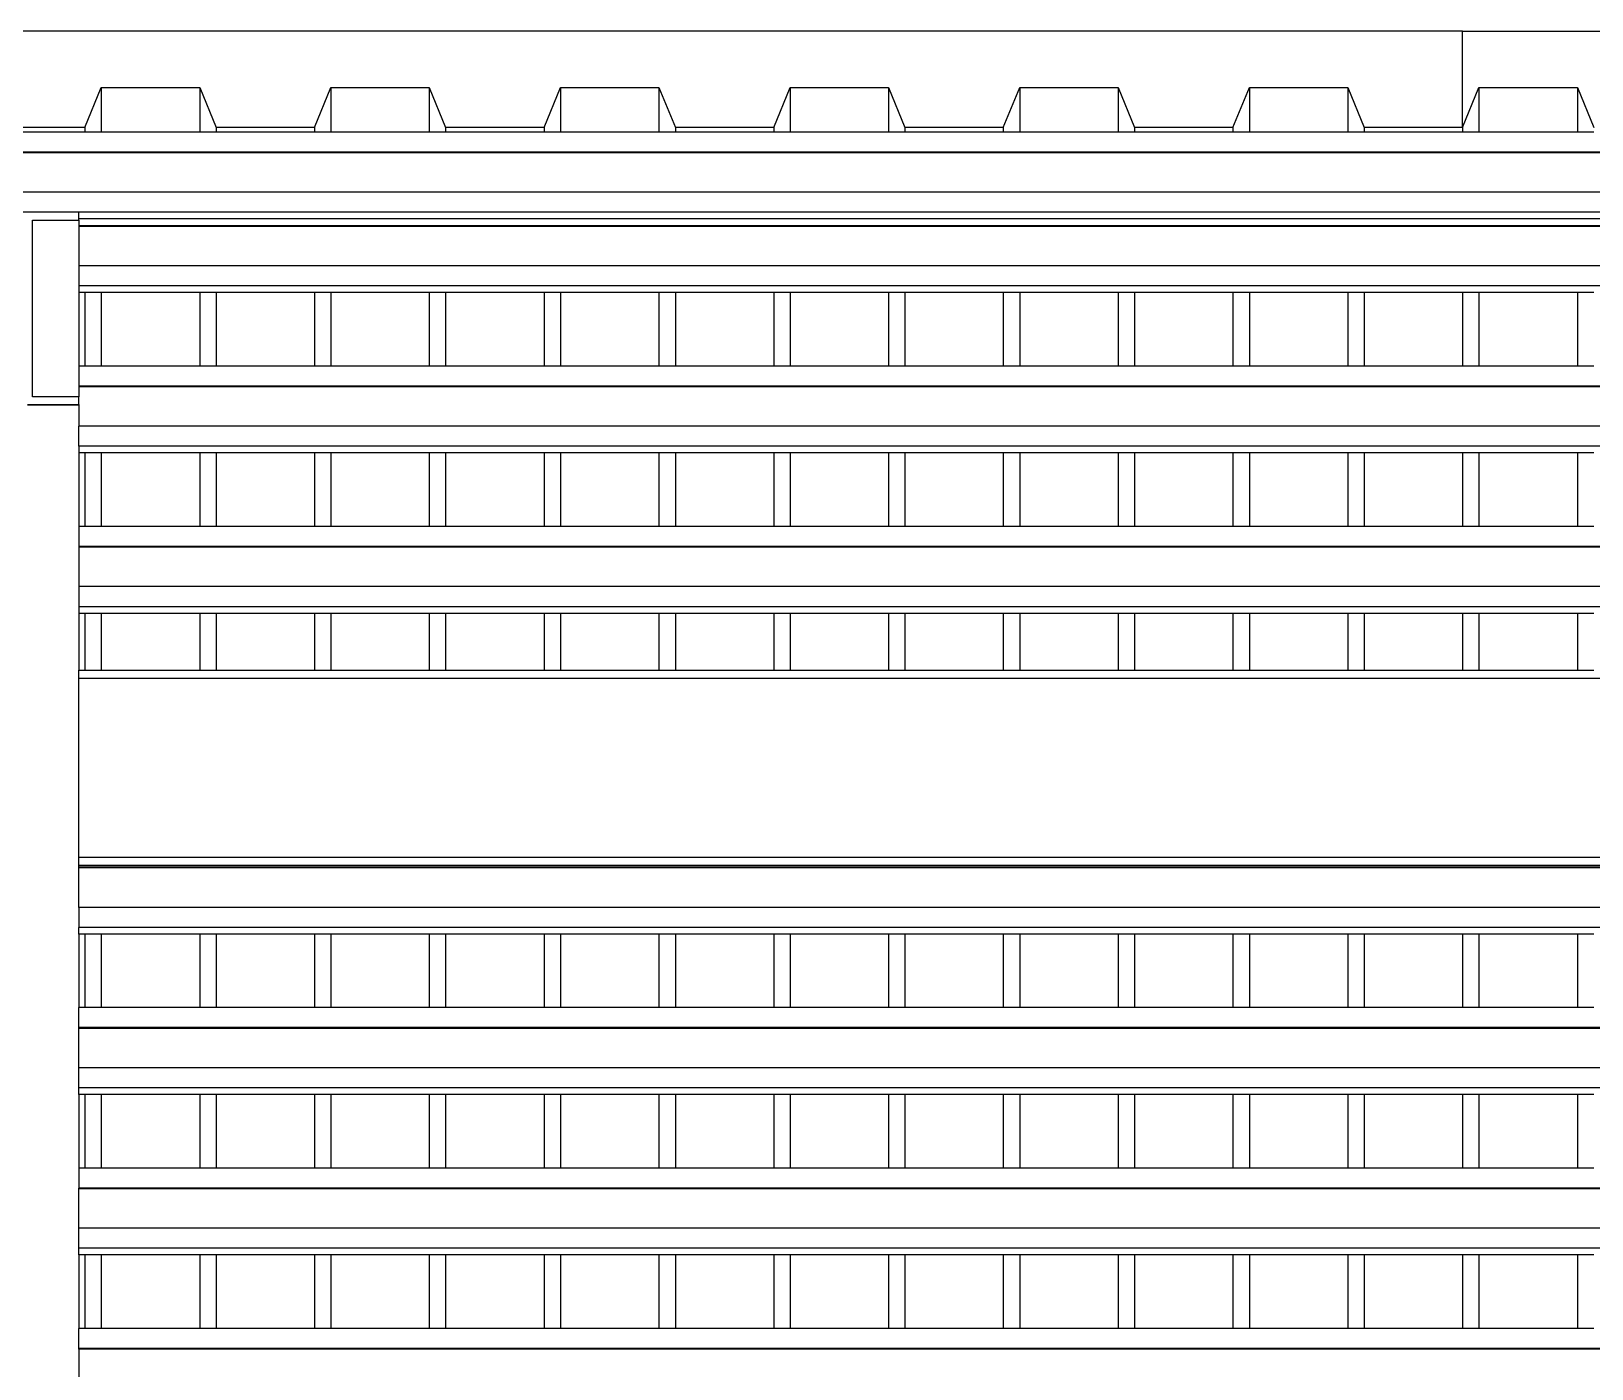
# Model space of a CAD drawing. Header units: metres. Extents: x -59 to 59, y -13 to 12.
# Drawn here: x -29.027 to -27.108, y 10.822 to 12.467 of the extents above; entities that cross this region are included whole.
import ezdxf

# ---------------------------------------------------------------- set-up
doc = ezdxf.new("R2010")
doc.units = ezdxf.units.M

msp = doc.modelspace()

# ---------------------------------------------------------------- linework, layer by layer
for p, q in [((-27.2669, 12.467), (-30.3734, 12.467)), ((-27.2669, 12.3487), (-27.2669, 12.467)), ((-27.2669, 12.467), (-24.1603, 12.467)), ((-28.9613, 12.3487), (-28.9412, 12.398)), ((-28.9412, 12.398), (-28.9412, 12.343)), ((-28.9412, 12.398), (-28.8201, 12.398)), ((-28.8201, 12.398), (-28.8201, 12.343)), ((-28.8201, 12.398), (-28.8, 12.3487)), ((-28.6789, 12.3487), (-28.6588, 12.398)), ((-28.6588, 12.398), (-28.6588, 12.343)), ((-28.6588, 12.398), (-28.5377, 12.398)), ((-28.5377, 12.398), (-28.5377, 12.343)), ((-28.5377, 12.398), (-28.5176, 12.3487)), ((-28.3965, 12.3487), (-28.3763, 12.398)), ((-28.3763, 12.398), (-28.3763, 12.343)), ((-28.3763, 12.398), (-28.2553, 12.398)), ((-28.2553, 12.398), (-28.2553, 12.343)), ((-28.2553, 12.398), (-28.2351, 12.3487)), ((-28.1141, 12.3487), (-28.0939, 12.398)), ((-28.0939, 12.398), (-28.0939, 12.343)), ((-28.0939, 12.398), (-27.9729, 12.398)), ((-27.9729, 12.398), (-27.9729, 12.343)), ((-27.9729, 12.398), (-27.9527, 12.3487)), ((-27.8317, 12.3487), (-27.8115, 12.398)), ((-27.8115, 12.398), (-27.8115, 12.343)), ((-27.8115, 12.398), (-27.6905, 12.398)), ((-27.6905, 12.398), (-27.6905, 12.343)), ((-27.6905, 12.398), (-27.6703, 12.3487)), ((-27.5493, 12.3487), (-27.5291, 12.398)), ((-27.5291, 12.398), (-27.5291, 12.343)), ((-27.5291, 12.398), (-27.4081, 12.398)), ((-27.4081, 12.398), (-27.4081, 12.343)), ((-27.4081, 12.398), (-27.3879, 12.3487)), ((-27.2669, 12.3487), (-27.2467, 12.398)), ((-27.2467, 12.398), (-27.1257, 12.398)), ((-27.2467, 12.398), (-27.2467, 12.343)), ((-27.1257, 12.398), (-27.1055, 12.3487)), ((-27.1257, 12.398), (-27.1257, 12.343)), ((-28.9613, 12.3487), (-29.0824, 12.3487)), ((-28.9613, 12.343), (-29.0824, 12.343)), ((-28.9613, 12.3487), (-28.9613, 12.343)), ((-28.9412, 12.343), (-28.9613, 12.343)), ((-28.8201, 12.343), (-28.9412, 12.343)), ((-28.8, 12.343), (-28.8201, 12.343)), ((-28.8, 12.3487), (-28.8, 12.343)), ((-28.6789, 12.3487), (-28.8, 12.3487)), ((-28.6789, 12.343), (-28.8, 12.343)), ((-28.6789, 12.3487), (-28.6789, 12.343)), ((-28.6588, 12.343), (-28.6789, 12.343)), ((-28.5377, 12.343), (-28.6588, 12.343)), ((-28.5176, 12.343), (-28.5377, 12.343)), ((-28.5176, 12.3487), (-28.5176, 12.343)), ((-28.3965, 12.3487), (-28.5176, 12.3487)), ((-28.3965, 12.343), (-28.5176, 12.343)), ((-28.3965, 12.3487), (-28.3965, 12.343)), ((-28.3763, 12.343), (-28.3965, 12.343)), ((-28.2553, 12.343), (-28.3763, 12.343)), ((-28.2351, 12.343), (-28.2553, 12.343)), ((-28.2351, 12.3487), (-28.2351, 12.343)), ((-28.1141, 12.3487), (-28.2351, 12.3487)), ((-28.1141, 12.343), (-28.2351, 12.343)), ((-28.1141, 12.3487), (-28.1141, 12.343)), ((-28.0939, 12.343), (-28.1141, 12.343)), ((-27.9729, 12.343), (-28.0939, 12.343)), ((-27.9527, 12.343), (-27.9729, 12.343)), ((-27.9527, 12.3487), (-27.9527, 12.343)), ((-27.8317, 12.3487), (-27.9527, 12.3487)), ((-27.8317, 12.343), (-27.9527, 12.343)), ((-27.8317, 12.3487), (-27.8317, 12.343)), ((-27.8115, 12.343), (-27.8317, 12.343)), ((-27.6905, 12.343), (-27.8115, 12.343)), ((-27.6703, 12.343), (-27.6905, 12.343)), ((-27.6703, 12.3487), (-27.6703, 12.343)), ((-27.5493, 12.3487), (-27.6703, 12.3487)), ((-27.5493, 12.343), (-27.6703, 12.343)), ((-27.5493, 12.3487), (-27.5493, 12.343)), ((-27.5291, 12.343), (-27.5493, 12.343)), ((-27.4081, 12.343), (-27.5291, 12.343)), ((-27.3879, 12.343), (-27.4081, 12.343)), ((-27.3879, 12.3487), (-27.3879, 12.343)), ((-27.2669, 12.3487), (-27.3879, 12.3487)), ((-27.2669, 12.343), (-27.3879, 12.343)), ((-27.2669, 12.3487), (-27.2669, 12.343)), ((-27.2467, 12.343), (-27.2669, 12.343)), ((-27.1257, 12.343), (-27.2467, 12.343)), ((-27.1055, 12.343), (-27.1257, 12.343)), ((-18.7743, 12.3184), (-39.5889, 12.3184)), ((-18.7743, 12.3175), (-39.5889, 12.3175)), ((-18.7743, 12.2691), (-39.5889, 12.2691)), ((-28.9689, 12.2444), (-29.0889, 12.2444)), ((-29.0258, 12.0173), (-29.0258, 12.2347)), ((-29.0258, 12.2347), (-28.9689, 12.2347)), ((-28.9689, 12.2362), (-28.9689, 12.2444)), ((-25.3389, 12.2444), (-28.9689, 12.2444)), ((-25.3389, 12.2362), (-28.9689, 12.2362)), ((-28.9689, 12.2347), (-28.9689, 12.2362)), ((-28.9689, 12.2347), (-28.9689, 12.2277)), ((-25.3389, 12.2277), (-28.9689, 12.2277)), ((-28.9689, 12.2277), (-28.9689, 12.2268)), ((-25.3389, 12.2268), (-28.9689, 12.2268)), ((-28.9689, 12.2268), (-28.9689, 12.1783)), ((-25.3389, 12.1783), (-28.9689, 12.1783)), ((-28.9689, 12.1783), (-28.9689, 12.1537)), ((-25.3389, 12.1537), (-28.9689, 12.1537)), ((-28.9689, 12.1537), (-28.9689, 12.1455)), ((-28.9689, 12.1455), (-28.9689, 12.055)), ((-28.9613, 12.1455), (-28.9689, 12.1455)), ((-28.9613, 12.1455), (-28.9613, 12.055)), ((-28.9412, 12.1455), (-28.9613, 12.1455)), ((-28.9412, 12.1455), (-28.9412, 12.055)), ((-28.8201, 12.1455), (-28.9412, 12.1455)), ((-28.8201, 12.1455), (-28.8201, 12.055)), ((-28.8, 12.1455), (-28.8201, 12.1455)), ((-28.8, 12.1455), (-28.8, 12.055)), ((-28.6789, 12.1455), (-28.8, 12.1455)), ((-28.6789, 12.1455), (-28.6789, 12.055)), ((-28.6588, 12.1455), (-28.6789, 12.1455)), ((-28.6588, 12.1455), (-28.6588, 12.055)), ((-28.5377, 12.1455), (-28.6588, 12.1455)), ((-28.5377, 12.1455), (-28.5377, 12.055)), ((-28.5176, 12.1455), (-28.5377, 12.1455)), ((-28.5176, 12.1455), (-28.5176, 12.055)), ((-28.3965, 12.1455), (-28.5176, 12.1455)), ((-28.3965, 12.1455), (-28.3965, 12.055)), ((-28.3763, 12.1455), (-28.3965, 12.1455)), ((-28.3763, 12.1455), (-28.3763, 12.055)), ((-28.2553, 12.1455), (-28.3763, 12.1455)), ((-28.2553, 12.1455), (-28.2553, 12.055)), ((-28.2351, 12.1455), (-28.2553, 12.1455)), ((-28.2351, 12.1455), (-28.2351, 12.055)), ((-28.1141, 12.1455), (-28.2351, 12.1455)), ((-28.1141, 12.1455), (-28.1141, 12.055)), ((-28.0939, 12.1455), (-28.1141, 12.1455)), ((-28.0939, 12.1455), (-28.0939, 12.055)), ((-27.9729, 12.1455), (-28.0939, 12.1455)), ((-27.9729, 12.1455), (-27.9729, 12.055)), ((-27.9527, 12.1455), (-27.9729, 12.1455)), ((-27.9527, 12.1455), (-27.9527, 12.055)), ((-27.8317, 12.1455), (-27.9527, 12.1455)), ((-27.8317, 12.1455), (-27.8317, 12.055)), ((-27.8115, 12.1455), (-27.8317, 12.1455)), ((-27.8115, 12.1455), (-27.8115, 12.055)), ((-27.6905, 12.1455), (-27.8115, 12.1455)), ((-27.6905, 12.1455), (-27.6905, 12.055)), ((-27.6703, 12.1455), (-27.6905, 12.1455)), ((-27.6703, 12.1455), (-27.6703, 12.055)), ((-27.5493, 12.1455), (-27.6703, 12.1455)), ((-27.5493, 12.1455), (-27.5493, 12.055)), ((-27.5291, 12.1455), (-27.5493, 12.1455)), ((-27.5291, 12.1455), (-27.5291, 12.055)), ((-27.4081, 12.1455), (-27.5291, 12.1455)), ((-27.4081, 12.1455), (-27.4081, 12.055)), ((-27.3879, 12.1455), (-27.4081, 12.1455)), ((-27.3879, 12.1455), (-27.3879, 12.055)), ((-27.2669, 12.1455), (-27.3879, 12.1455)), ((-27.2669, 12.1455), (-27.2669, 12.055)), ((-27.2467, 12.1455), (-27.2669, 12.1455)), ((-27.2467, 12.1455), (-27.2467, 12.055)), ((-27.1257, 12.1455), (-27.2467, 12.1455)), ((-27.1257, 12.1455), (-27.1257, 12.055)), ((-27.1055, 12.1455), (-27.1257, 12.1455)), ((-28.9689, 12.055), (-28.9689, 12.0304)), ((-28.9613, 12.055), (-28.9689, 12.055)), ((-28.9412, 12.055), (-28.9613, 12.055)), ((-28.8201, 12.055), (-28.9412, 12.055)), ((-28.8, 12.055), (-28.8201, 12.055)), ((-28.6789, 12.055), (-28.8, 12.055)), ((-28.6588, 12.055), (-28.6789, 12.055)), ((-28.5377, 12.055), (-28.6588, 12.055)), ((-28.5176, 12.055), (-28.5377, 12.055)), ((-28.3965, 12.055), (-28.5176, 12.055)), ((-28.3763, 12.055), (-28.3965, 12.055)), ((-28.2553, 12.055), (-28.3763, 12.055)), ((-28.2351, 12.055), (-28.2553, 12.055)), ((-28.1141, 12.055), (-28.2351, 12.055)), ((-28.0939, 12.055), (-28.1141, 12.055)), ((-27.9729, 12.055), (-28.0939, 12.055)), ((-27.9527, 12.055), (-27.9729, 12.055)), ((-27.8317, 12.055), (-27.9527, 12.055)), ((-27.8115, 12.055), (-27.8317, 12.055)), ((-27.6905, 12.055), (-27.8115, 12.055)), ((-27.6703, 12.055), (-27.6905, 12.055)), ((-27.5493, 12.055), (-27.6703, 12.055)), ((-27.5291, 12.055), (-27.5493, 12.055)), ((-27.4081, 12.055), (-27.5291, 12.055)), ((-27.3879, 12.055), (-27.4081, 12.055)), ((-27.2669, 12.055), (-27.3879, 12.055)), ((-27.2467, 12.055), (-27.2669, 12.055)), ((-27.1257, 12.055), (-27.2467, 12.055)), ((-27.1055, 12.055), (-27.1257, 12.055)), ((-28.9689, 12.0173), (-29.0258, 12.0173)), ((-25.3389, 12.0304), (-28.9689, 12.0304)), ((-28.9689, 12.0304), (-28.9689, 12.0296)), ((-25.3389, 12.0296), (-28.9689, 12.0296)), ((-28.9689, 12.0296), (-28.9689, 12.0173)), ((-28.9689, 12.0077), (-28.9689, 12.0173)), ((-29.032, 12.0077), (-29.0258, 12.0077)), ((-29.032, 12.0074), (-29.0258, 12.0074)), ((-29.0258, 12.0077), (-29.0258, 12.0074)), ((-29.0258, 12.0077), (-28.9689, 12.0077)), ((-29.0258, 12.0074), (-28.9689, 12.0074)), ((-28.9689, 12.0077), (-28.9689, 12.0074)), ((-28.9689, 12.0074), (-28.9689, 11.9811)), ((-25.3389, 11.9811), (-28.9689, 11.9811)), ((-28.9689, 11.9564), (-28.9689, 11.9811)), ((-25.3389, 11.9564), (-28.9689, 11.9564)), ((-28.9689, 11.9564), (-28.9689, 11.9482)), ((-28.9613, 11.9482), (-28.9689, 11.9482)), ((-28.9689, 11.9482), (-28.9689, 11.8578)), ((-28.9613, 11.9482), (-28.9613, 11.8578)), ((-28.9412, 11.9482), (-28.9613, 11.9482)), ((-28.9412, 11.9482), (-28.9412, 11.8578)), ((-28.8201, 11.9482), (-28.9412, 11.9482)), ((-28.8201, 11.9482), (-28.8201, 11.8578)), ((-28.8, 11.9482), (-28.8201, 11.9482)), ((-28.8, 11.9482), (-28.8, 11.8578)), ((-28.6789, 11.9482), (-28.8, 11.9482)), ((-28.6789, 11.9482), (-28.6789, 11.8578)), ((-28.6588, 11.9482), (-28.6789, 11.9482)), ((-28.6588, 11.9482), (-28.6588, 11.8578)), ((-28.5377, 11.9482), (-28.6588, 11.9482)), ((-28.5377, 11.9482), (-28.5377, 11.8578)), ((-28.5176, 11.9482), (-28.5377, 11.9482)), ((-28.5176, 11.9482), (-28.5176, 11.8578)), ((-28.3965, 11.9482), (-28.5176, 11.9482)), ((-28.3965, 11.9482), (-28.3965, 11.8578)), ((-28.3763, 11.9482), (-28.3965, 11.9482)), ((-28.3763, 11.9482), (-28.3763, 11.8578)), ((-28.2553, 11.9482), (-28.3763, 11.9482)), ((-28.2553, 11.9482), (-28.2553, 11.8578)), ((-28.2351, 11.9482), (-28.2553, 11.9482)), ((-28.2351, 11.9482), (-28.2351, 11.8578)), ((-28.1141, 11.9482), (-28.2351, 11.9482)), ((-28.1141, 11.9482), (-28.1141, 11.8578)), ((-28.0939, 11.9482), (-28.1141, 11.9482)), ((-28.0939, 11.9482), (-28.0939, 11.8578)), ((-27.9729, 11.9482), (-28.0939, 11.9482)), ((-27.9729, 11.9482), (-27.9729, 11.8578)), ((-27.9527, 11.9482), (-27.9729, 11.9482)), ((-27.9527, 11.9482), (-27.9527, 11.8578)), ((-27.8317, 11.9482), (-27.9527, 11.9482)), ((-27.8317, 11.9482), (-27.8317, 11.8578)), ((-27.8115, 11.9482), (-27.8317, 11.9482)), ((-27.8115, 11.9482), (-27.8115, 11.8578)), ((-27.6905, 11.9482), (-27.8115, 11.9482)), ((-27.6905, 11.9482), (-27.6905, 11.8578)), ((-27.6703, 11.9482), (-27.6905, 11.9482)), ((-27.6703, 11.9482), (-27.6703, 11.8578)), ((-27.5493, 11.9482), (-27.6703, 11.9482)), ((-27.5493, 11.9482), (-27.5493, 11.8578)), ((-27.5291, 11.9482), (-27.5493, 11.9482)), ((-27.5291, 11.9482), (-27.5291, 11.8578)), ((-27.4081, 11.9482), (-27.5291, 11.9482)), ((-27.4081, 11.9482), (-27.4081, 11.8578)), ((-27.3879, 11.9482), (-27.4081, 11.9482)), ((-27.3879, 11.9482), (-27.3879, 11.8578)), ((-27.2669, 11.9482), (-27.3879, 11.9482)), ((-27.2669, 11.9482), (-27.2669, 11.8578)), ((-27.2467, 11.9482), (-27.2669, 11.9482)), ((-27.2467, 11.9482), (-27.2467, 11.8578)), ((-27.1257, 11.9482), (-27.2467, 11.9482)), ((-27.1257, 11.9482), (-27.1257, 11.8578)), ((-27.1055, 11.9482), (-27.1257, 11.9482)), ((-28.9613, 11.8578), (-28.9689, 11.8578)), ((-28.9689, 11.8578), (-28.9689, 11.8331)), ((-28.9412, 11.8578), (-28.9613, 11.8578)), ((-28.8201, 11.8578), (-28.9412, 11.8578)), ((-28.8, 11.8578), (-28.8201, 11.8578)), ((-28.6789, 11.8578), (-28.8, 11.8578)), ((-28.6588, 11.8578), (-28.6789, 11.8578)), ((-28.5377, 11.8578), (-28.6588, 11.8578)), ((-28.5176, 11.8578), (-28.5377, 11.8578)), ((-28.3965, 11.8578), (-28.5176, 11.8578)), ((-28.3763, 11.8578), (-28.3965, 11.8578)), ((-28.2553, 11.8578), (-28.3763, 11.8578)), ((-28.2351, 11.8578), (-28.2553, 11.8578)), ((-28.1141, 11.8578), (-28.2351, 11.8578)), ((-28.0939, 11.8578), (-28.1141, 11.8578)), ((-27.9729, 11.8578), (-28.0939, 11.8578)), ((-27.9527, 11.8578), (-27.9729, 11.8578)), ((-27.8317, 11.8578), (-27.9527, 11.8578)), ((-27.8115, 11.8578), (-27.8317, 11.8578)), ((-27.6905, 11.8578), (-27.8115, 11.8578)), ((-27.6703, 11.8578), (-27.6905, 11.8578)), ((-27.5493, 11.8578), (-27.6703, 11.8578)), ((-27.5291, 11.8578), (-27.5493, 11.8578)), ((-27.4081, 11.8578), (-27.5291, 11.8578)), ((-27.3879, 11.8578), (-27.4081, 11.8578)), ((-27.2669, 11.8578), (-27.3879, 11.8578)), ((-27.2467, 11.8578), (-27.2669, 11.8578)), ((-27.1257, 11.8578), (-27.2467, 11.8578)), ((-27.1055, 11.8578), (-27.1257, 11.8578)), ((-25.3389, 11.8331), (-28.9689, 11.8331)), ((-28.9689, 11.8331), (-28.9689, 11.8323)), ((-25.3389, 11.8323), (-28.9689, 11.8323)), ((-28.9689, 11.8323), (-28.9689, 11.7838)), ((-25.3389, 11.7838), (-28.9689, 11.7838)), ((-28.9689, 11.7838), (-28.9689, 11.7591)), ((-25.3389, 11.7591), (-28.9689, 11.7591)), ((-28.9689, 11.7591), (-28.9689, 11.7509)), ((-28.9613, 11.7509), (-28.9689, 11.7509)), ((-28.9689, 11.7509), (-28.9689, 11.6812)), ((-28.9613, 11.7509), (-28.9613, 11.6812)), ((-28.9412, 11.7509), (-28.9613, 11.7509)), ((-28.9412, 11.7509), (-28.9412, 11.6812)), ((-28.8201, 11.7509), (-28.9412, 11.7509)), ((-28.8201, 11.7509), (-28.8201, 11.6812)), ((-28.8, 11.7509), (-28.8201, 11.7509)), ((-28.8, 11.7509), (-28.8, 11.6812)), ((-28.6789, 11.7509), (-28.8, 11.7509)), ((-28.6789, 11.7509), (-28.6789, 11.6812)), ((-28.6588, 11.7509), (-28.6789, 11.7509)), ((-28.6588, 11.7509), (-28.6588, 11.6812)), ((-28.5377, 11.7509), (-28.6588, 11.7509)), ((-28.5377, 11.7509), (-28.5377, 11.6812)), ((-28.5176, 11.7509), (-28.5377, 11.7509)), ((-28.5176, 11.7509), (-28.5176, 11.6812)), ((-28.3965, 11.7509), (-28.5176, 11.7509)), ((-28.3965, 11.7509), (-28.3965, 11.6812)), ((-28.3763, 11.7509), (-28.3965, 11.7509)), ((-28.3763, 11.7509), (-28.3763, 11.6812)), ((-28.2553, 11.7509), (-28.3763, 11.7509)), ((-28.2553, 11.7509), (-28.2553, 11.6812)), ((-28.2351, 11.7509), (-28.2553, 11.7509)), ((-28.2351, 11.7509), (-28.2351, 11.6812)), ((-28.1141, 11.7509), (-28.2351, 11.7509)), ((-28.1141, 11.7509), (-28.1141, 11.6812)), ((-28.0939, 11.7509), (-28.1141, 11.7509)), ((-28.0939, 11.7509), (-28.0939, 11.6812)), ((-27.9729, 11.7509), (-28.0939, 11.7509)), ((-27.9729, 11.7509), (-27.9729, 11.6812)), ((-27.9527, 11.7509), (-27.9729, 11.7509)), ((-27.9527, 11.7509), (-27.9527, 11.6812)), ((-27.8317, 11.7509), (-27.9527, 11.7509)), ((-27.8317, 11.7509), (-27.8317, 11.6812)), ((-27.8115, 11.7509), (-27.8317, 11.7509)), ((-27.8115, 11.7509), (-27.8115, 11.6812)), ((-27.6905, 11.7509), (-27.8115, 11.7509)), ((-27.6905, 11.7509), (-27.6905, 11.6812)), ((-27.6703, 11.7509), (-27.6905, 11.7509)), ((-27.6703, 11.7509), (-27.6703, 11.6812)), ((-27.5493, 11.7509), (-27.6703, 11.7509)), ((-27.5493, 11.7509), (-27.5493, 11.6812)), ((-27.5291, 11.7509), (-27.5493, 11.7509)), ((-27.5291, 11.7509), (-27.5291, 11.6812)), ((-27.4081, 11.7509), (-27.5291, 11.7509)), ((-27.4081, 11.7509), (-27.4081, 11.6812)), ((-27.3879, 11.7509), (-27.4081, 11.7509)), ((-27.3879, 11.7509), (-27.3879, 11.6812)), ((-27.2669, 11.7509), (-27.3879, 11.7509)), ((-27.2669, 11.7509), (-27.2669, 11.6812)), ((-27.2467, 11.7509), (-27.2669, 11.7509)), ((-27.2467, 11.7509), (-27.2467, 11.6812)), ((-27.1257, 11.7509), (-27.2467, 11.7509)), ((-27.1257, 11.7509), (-27.1257, 11.6812)), ((-27.1055, 11.7509), (-27.1257, 11.7509)), ((-28.9689, 11.6812), (-28.9613, 11.6812)), ((-28.9689, 11.6714), (-28.9689, 11.6812)), ((-28.9689, 11.6714), (-25.3389, 11.6714)), ((-28.9689, 11.451), (-28.9689, 11.6714)), ((-28.9613, 11.6812), (-28.9412, 11.6812)), ((-28.9412, 11.6812), (-28.8201, 11.6812)), ((-28.8201, 11.6812), (-28.8, 11.6812)), ((-28.8, 11.6812), (-28.6789, 11.6812)), ((-28.6789, 11.6812), (-28.6588, 11.6812)), ((-28.6588, 11.6812), (-28.5377, 11.6812)), ((-28.5377, 11.6812), (-28.5176, 11.6812)), ((-28.5176, 11.6812), (-28.3965, 11.6812)), ((-28.3965, 11.6812), (-28.3763, 11.6812)), ((-28.3763, 11.6812), (-28.2553, 11.6812)), ((-28.2553, 11.6812), (-28.2351, 11.6812)), ((-28.2351, 11.6812), (-28.1141, 11.6812)), ((-28.1141, 11.6812), (-28.0939, 11.6812)), ((-28.0939, 11.6812), (-27.9729, 11.6812)), ((-27.9729, 11.6812), (-27.9527, 11.6812)), ((-27.9527, 11.6812), (-27.8317, 11.6812)), ((-27.8317, 11.6812), (-27.8115, 11.6812)), ((-27.8115, 11.6812), (-27.6905, 11.6812)), ((-27.6905, 11.6812), (-27.6703, 11.6812)), ((-27.6703, 11.6812), (-27.5493, 11.6812)), ((-27.5493, 11.6812), (-27.5291, 11.6812)), ((-27.5291, 11.6812), (-27.4081, 11.6812)), ((-27.4081, 11.6812), (-27.3879, 11.6812)), ((-27.3879, 11.6812), (-27.2669, 11.6812)), ((-27.2669, 11.6812), (-27.2467, 11.6812)), ((-27.2467, 11.6812), (-27.1257, 11.6812)), ((-27.1257, 11.6812), (-27.1055, 11.6812)), ((-28.9689, 11.451), (-25.3389, 11.451)), ((-28.9689, 11.4412), (-28.9689, 11.451)), ((-28.9689, 11.4412), (-25.3389, 11.4412)), ((-28.9689, 11.4385), (-28.9689, 11.4412)), ((-25.3389, 11.4385), (-28.9689, 11.4385)), ((-28.9689, 11.4377), (-28.9689, 11.4385)), ((-25.3389, 11.4377), (-28.9689, 11.4377)), ((-28.9689, 11.3892), (-28.9689, 11.4377)), ((-25.3389, 11.3892), (-28.9689, 11.3892)), ((-28.9689, 11.3892), (-28.9689, 11.3646)), ((-25.3389, 11.3646), (-28.9689, 11.3646)), ((-28.9689, 11.3563), (-28.9689, 11.3646)), ((-28.9613, 11.3563), (-28.9689, 11.3563)), ((-28.9689, 11.3563), (-28.9689, 11.2659)), ((-28.9613, 11.3563), (-28.9613, 11.2659)), ((-28.9412, 11.3563), (-28.9613, 11.3563)), ((-28.9412, 11.3563), (-28.9412, 11.2659)), ((-28.8201, 11.3563), (-28.9412, 11.3563)), ((-28.8201, 11.3563), (-28.8201, 11.2659)), ((-28.8, 11.3563), (-28.8201, 11.3563)), ((-28.8, 11.3563), (-28.8, 11.2659)), ((-28.6789, 11.3563), (-28.8, 11.3563)), ((-28.6789, 11.3563), (-28.6789, 11.2659)), ((-28.6588, 11.3563), (-28.6789, 11.3563)), ((-28.6588, 11.3563), (-28.6588, 11.2659)), ((-28.5377, 11.3563), (-28.6588, 11.3563)), ((-28.5377, 11.3563), (-28.5377, 11.2659)), ((-28.5176, 11.3563), (-28.5377, 11.3563)), ((-28.5176, 11.3563), (-28.5176, 11.2659)), ((-28.3965, 11.3563), (-28.5176, 11.3563)), ((-28.3965, 11.3563), (-28.3965, 11.2659)), ((-28.3763, 11.3563), (-28.3965, 11.3563)), ((-28.3763, 11.3563), (-28.3763, 11.2659)), ((-28.2553, 11.3563), (-28.3763, 11.3563)), ((-28.2553, 11.3563), (-28.2553, 11.2659)), ((-28.2351, 11.3563), (-28.2553, 11.3563)), ((-28.2351, 11.3563), (-28.2351, 11.2659)), ((-28.1141, 11.3563), (-28.2351, 11.3563)), ((-28.1141, 11.3563), (-28.1141, 11.2659)), ((-28.0939, 11.3563), (-28.1141, 11.3563)), ((-28.0939, 11.3563), (-28.0939, 11.2659)), ((-27.9729, 11.3563), (-28.0939, 11.3563)), ((-27.9729, 11.3563), (-27.9729, 11.2659)), ((-27.9527, 11.3563), (-27.9729, 11.3563)), ((-27.9527, 11.3563), (-27.9527, 11.2659)), ((-27.8317, 11.3563), (-27.9527, 11.3563)), ((-27.8317, 11.3563), (-27.8317, 11.2659)), ((-27.8115, 11.3563), (-27.8317, 11.3563)), ((-27.8115, 11.3563), (-27.8115, 11.2659)), ((-27.6905, 11.3563), (-27.8115, 11.3563)), ((-27.6905, 11.3563), (-27.6905, 11.2659)), ((-27.6703, 11.3563), (-27.6905, 11.3563)), ((-27.6703, 11.3563), (-27.6703, 11.2659)), ((-27.5493, 11.3563), (-27.6703, 11.3563)), ((-27.5493, 11.3563), (-27.5493, 11.2659)), ((-27.5291, 11.3563), (-27.5493, 11.3563)), ((-27.5291, 11.3563), (-27.5291, 11.2659)), ((-27.4081, 11.3563), (-27.5291, 11.3563)), ((-27.4081, 11.3563), (-27.4081, 11.2659)), ((-27.3879, 11.3563), (-27.4081, 11.3563)), ((-27.3879, 11.3563), (-27.3879, 11.2659)), ((-27.2669, 11.3563), (-27.3879, 11.3563)), ((-27.2669, 11.3563), (-27.2669, 11.2659)), ((-27.2467, 11.3563), (-27.2669, 11.3563)), ((-27.2467, 11.3563), (-27.2467, 11.2659)), ((-27.1257, 11.3563), (-27.2467, 11.3563)), ((-27.1257, 11.3563), (-27.1257, 11.2659)), ((-27.1055, 11.3563), (-27.1257, 11.3563)), ((-28.9613, 11.2659), (-28.9689, 11.2659)), ((-28.9689, 11.2413), (-28.9689, 11.2659)), ((-28.9412, 11.2659), (-28.9613, 11.2659)), ((-28.8201, 11.2659), (-28.9412, 11.2659)), ((-28.8, 11.2659), (-28.8201, 11.2659)), ((-28.6789, 11.2659), (-28.8, 11.2659)), ((-28.6588, 11.2659), (-28.6789, 11.2659)), ((-28.5377, 11.2659), (-28.6588, 11.2659)), ((-28.5176, 11.2659), (-28.5377, 11.2659)), ((-28.3965, 11.2659), (-28.5176, 11.2659)), ((-28.3763, 11.2659), (-28.3965, 11.2659)), ((-28.2553, 11.2659), (-28.3763, 11.2659)), ((-28.2351, 11.2659), (-28.2553, 11.2659)), ((-28.1141, 11.2659), (-28.2351, 11.2659)), ((-28.0939, 11.2659), (-28.1141, 11.2659)), ((-27.9729, 11.2659), (-28.0939, 11.2659)), ((-27.9527, 11.2659), (-27.9729, 11.2659)), ((-27.8317, 11.2659), (-27.9527, 11.2659)), ((-27.8115, 11.2659), (-27.8317, 11.2659)), ((-27.6905, 11.2659), (-27.8115, 11.2659)), ((-27.6703, 11.2659), (-27.6905, 11.2659)), ((-27.5493, 11.2659), (-27.6703, 11.2659)), ((-27.5291, 11.2659), (-27.5493, 11.2659)), ((-27.4081, 11.2659), (-27.5291, 11.2659)), ((-27.3879, 11.2659), (-27.4081, 11.2659)), ((-27.2669, 11.2659), (-27.3879, 11.2659)), ((-27.2467, 11.2659), (-27.2669, 11.2659)), ((-27.1257, 11.2659), (-27.2467, 11.2659)), ((-27.1055, 11.2659), (-27.1257, 11.2659)), ((-25.3389, 11.2413), (-28.9689, 11.2413)), ((-28.9689, 11.2404), (-28.9689, 11.2413)), ((-25.3389, 11.2404), (-28.9689, 11.2404)), ((-28.9689, 11.1919), (-28.9689, 11.2404)), ((-25.3389, 11.1919), (-28.9689, 11.1919)), ((-28.9689, 11.1673), (-28.9689, 11.1919)), ((-25.3389, 11.1673), (-28.9689, 11.1673)), ((-28.9689, 11.1591), (-28.9689, 11.1673)), ((-28.9613, 11.1591), (-28.9689, 11.1591)), ((-28.9689, 11.1591), (-28.9689, 11.0686)), ((-28.9613, 11.1591), (-28.9613, 11.0686)), ((-28.9412, 11.1591), (-28.9613, 11.1591)), ((-28.9412, 11.1591), (-28.9412, 11.0686)), ((-28.8201, 11.1591), (-28.9412, 11.1591)), ((-28.8201, 11.1591), (-28.8201, 11.0686)), ((-28.8, 11.1591), (-28.8201, 11.1591)), ((-28.8, 11.1591), (-28.8, 11.0686)), ((-28.6789, 11.1591), (-28.8, 11.1591)), ((-28.6789, 11.1591), (-28.6789, 11.0686)), ((-28.6588, 11.1591), (-28.6789, 11.1591)), ((-28.6588, 11.1591), (-28.6588, 11.0686)), ((-28.5377, 11.1591), (-28.6588, 11.1591)), ((-28.5377, 11.1591), (-28.5377, 11.0686)), ((-28.5176, 11.1591), (-28.5377, 11.1591)), ((-28.5176, 11.1591), (-28.5176, 11.0686)), ((-28.3965, 11.1591), (-28.5176, 11.1591)), ((-28.3965, 11.1591), (-28.3965, 11.0686)), ((-28.3763, 11.1591), (-28.3965, 11.1591)), ((-28.3763, 11.1591), (-28.3763, 11.0686)), ((-28.2553, 11.1591), (-28.3763, 11.1591)), ((-28.2553, 11.1591), (-28.2553, 11.0686)), ((-28.2351, 11.1591), (-28.2553, 11.1591)), ((-28.2351, 11.1591), (-28.2351, 11.0686)), ((-28.1141, 11.1591), (-28.2351, 11.1591)), ((-28.1141, 11.1591), (-28.1141, 11.0686)), ((-28.0939, 11.1591), (-28.1141, 11.1591)), ((-28.0939, 11.1591), (-28.0939, 11.0686)), ((-27.9729, 11.1591), (-28.0939, 11.1591)), ((-27.9729, 11.1591), (-27.9729, 11.0686)), ((-27.9527, 11.1591), (-27.9729, 11.1591)), ((-27.9527, 11.1591), (-27.9527, 11.0686)), ((-27.8317, 11.1591), (-27.9527, 11.1591)), ((-27.8317, 11.1591), (-27.8317, 11.0686)), ((-27.8115, 11.1591), (-27.8317, 11.1591)), ((-27.8115, 11.1591), (-27.8115, 11.0686)), ((-27.6905, 11.1591), (-27.8115, 11.1591)), ((-27.6905, 11.1591), (-27.6905, 11.0686)), ((-27.6703, 11.1591), (-27.6905, 11.1591)), ((-27.6703, 11.1591), (-27.6703, 11.0686)), ((-27.5493, 11.1591), (-27.6703, 11.1591)), ((-27.5493, 11.1591), (-27.5493, 11.0686)), ((-27.5291, 11.1591), (-27.5493, 11.1591)), ((-27.5291, 11.1591), (-27.5291, 11.0686)), ((-27.4081, 11.1591), (-27.5291, 11.1591)), ((-27.4081, 11.1591), (-27.4081, 11.0686)), ((-27.3879, 11.1591), (-27.4081, 11.1591)), ((-27.3879, 11.1591), (-27.3879, 11.0686)), ((-27.2669, 11.1591), (-27.3879, 11.1591)), ((-27.2669, 11.1591), (-27.2669, 11.0686)), ((-27.2467, 11.1591), (-27.2669, 11.1591)), ((-27.2467, 11.1591), (-27.2467, 11.0686)), ((-27.1257, 11.1591), (-27.2467, 11.1591)), ((-27.1257, 11.1591), (-27.1257, 11.0686)), ((-27.1055, 11.1591), (-27.1257, 11.1591)), ((-28.9613, 11.0686), (-28.9689, 11.0686)), ((-28.9689, 11.0686), (-28.9689, 11.044)), ((-28.9412, 11.0686), (-28.9613, 11.0686)), ((-28.8201, 11.0686), (-28.9412, 11.0686)), ((-28.8, 11.0686), (-28.8201, 11.0686)), ((-28.6789, 11.0686), (-28.8, 11.0686)), ((-28.6588, 11.0686), (-28.6789, 11.0686)), ((-28.5377, 11.0686), (-28.6588, 11.0686)), ((-28.5176, 11.0686), (-28.5377, 11.0686)), ((-28.3965, 11.0686), (-28.5176, 11.0686)), ((-28.3763, 11.0686), (-28.3965, 11.0686)), ((-28.2553, 11.0686), (-28.3763, 11.0686)), ((-28.2351, 11.0686), (-28.2553, 11.0686)), ((-28.1141, 11.0686), (-28.2351, 11.0686)), ((-28.0939, 11.0686), (-28.1141, 11.0686)), ((-27.9729, 11.0686), (-28.0939, 11.0686)), ((-27.9527, 11.0686), (-27.9729, 11.0686)), ((-27.8317, 11.0686), (-27.9527, 11.0686)), ((-27.8115, 11.0686), (-27.8317, 11.0686)), ((-27.6905, 11.0686), (-27.8115, 11.0686)), ((-27.6703, 11.0686), (-27.6905, 11.0686)), ((-27.5493, 11.0686), (-27.6703, 11.0686)), ((-27.5291, 11.0686), (-27.5493, 11.0686)), ((-27.4081, 11.0686), (-27.5291, 11.0686)), ((-27.3879, 11.0686), (-27.4081, 11.0686)), ((-27.2669, 11.0686), (-27.3879, 11.0686)), ((-27.2467, 11.0686), (-27.2669, 11.0686)), ((-27.1257, 11.0686), (-27.2467, 11.0686)), ((-27.1055, 11.0686), (-27.1257, 11.0686)), ((-25.3389, 11.044), (-28.9689, 11.044)), ((-28.9689, 11.0432), (-28.9689, 11.044)), ((-25.3389, 11.0432), (-28.9689, 11.0432)), ((-28.9689, 10.9947), (-28.9689, 11.0432)), ((-25.3389, 10.9947), (-28.9689, 10.9947)), ((-28.9689, 10.97), (-28.9689, 10.9947)), ((-25.3389, 10.97), (-28.9689, 10.97)), ((-28.9689, 10.9618), (-28.9689, 10.97)), ((-28.9613, 10.9618), (-28.9689, 10.9618)), ((-28.9689, 10.9618), (-28.9689, 10.8714)), ((-28.9613, 10.9618), (-28.9613, 10.8714)), ((-28.9412, 10.9618), (-28.9613, 10.9618)), ((-28.9412, 10.9618), (-28.9412, 10.8714)), ((-28.8201, 10.9618), (-28.9412, 10.9618)), ((-28.8201, 10.9618), (-28.8201, 10.8714)), ((-28.8, 10.9618), (-28.8201, 10.9618)), ((-28.8, 10.9618), (-28.8, 10.8714)), ((-28.6789, 10.9618), (-28.8, 10.9618)), ((-28.6789, 10.9618), (-28.6789, 10.8714)), ((-28.6588, 10.9618), (-28.6789, 10.9618)), ((-28.6588, 10.9618), (-28.6588, 10.8714)), ((-28.5377, 10.9618), (-28.6588, 10.9618)), ((-28.5377, 10.9618), (-28.5377, 10.8714)), ((-28.5176, 10.9618), (-28.5377, 10.9618)), ((-28.5176, 10.9618), (-28.5176, 10.8714)), ((-28.3965, 10.9618), (-28.5176, 10.9618)), ((-28.3965, 10.9618), (-28.3965, 10.8714)), ((-28.3763, 10.9618), (-28.3965, 10.9618)), ((-28.3763, 10.9618), (-28.3763, 10.8714)), ((-28.2553, 10.9618), (-28.3763, 10.9618)), ((-28.2553, 10.9618), (-28.2553, 10.8714)), ((-28.2351, 10.9618), (-28.2553, 10.9618)), ((-28.2351, 10.9618), (-28.2351, 10.8714)), ((-28.1141, 10.9618), (-28.2351, 10.9618)), ((-28.1141, 10.9618), (-28.1141, 10.8714)), ((-28.0939, 10.9618), (-28.1141, 10.9618)), ((-28.0939, 10.9618), (-28.0939, 10.8714)), ((-27.9729, 10.9618), (-28.0939, 10.9618)), ((-27.9729, 10.9618), (-27.9729, 10.8714)), ((-27.9527, 10.9618), (-27.9729, 10.9618)), ((-27.9527, 10.9618), (-27.9527, 10.8714)), ((-27.8317, 10.9618), (-27.9527, 10.9618)), ((-27.8317, 10.9618), (-27.8317, 10.8714)), ((-27.8115, 10.9618), (-27.8317, 10.9618)), ((-27.8115, 10.9618), (-27.8115, 10.8714)), ((-27.6905, 10.9618), (-27.8115, 10.9618)), ((-27.6905, 10.9618), (-27.6905, 10.8714)), ((-27.6703, 10.9618), (-27.6905, 10.9618)), ((-27.6703, 10.9618), (-27.6703, 10.8714)), ((-27.5493, 10.9618), (-27.6703, 10.9618)), ((-27.5493, 10.9618), (-27.5493, 10.8714)), ((-27.5291, 10.9618), (-27.5493, 10.9618)), ((-27.5291, 10.9618), (-27.5291, 10.8714)), ((-27.4081, 10.9618), (-27.5291, 10.9618)), ((-27.4081, 10.9618), (-27.4081, 10.8714)), ((-27.3879, 10.9618), (-27.4081, 10.9618)), ((-27.3879, 10.9618), (-27.3879, 10.8714)), ((-27.2669, 10.9618), (-27.3879, 10.9618)), ((-27.2669, 10.9618), (-27.2669, 10.8714)), ((-27.2467, 10.9618), (-27.2669, 10.9618)), ((-27.2467, 10.9618), (-27.2467, 10.8714)), ((-27.1257, 10.9618), (-27.2467, 10.9618)), ((-27.1257, 10.9618), (-27.1257, 10.8714)), ((-27.1055, 10.9618), (-27.1257, 10.9618)), ((-28.9689, 10.8467), (-28.9689, 10.8714)), ((-28.9613, 10.8714), (-28.9689, 10.8714)), ((-28.9412, 10.8714), (-28.9613, 10.8714)), ((-28.8201, 10.8714), (-28.9412, 10.8714)), ((-28.8, 10.8714), (-28.8201, 10.8714)), ((-28.6789, 10.8714), (-28.8, 10.8714)), ((-28.6588, 10.8714), (-28.6789, 10.8714)), ((-28.5377, 10.8714), (-28.6588, 10.8714)), ((-28.5176, 10.8714), (-28.5377, 10.8714)), ((-28.3965, 10.8714), (-28.5176, 10.8714)), ((-28.3763, 10.8714), (-28.3965, 10.8714)), ((-28.2553, 10.8714), (-28.3763, 10.8714)), ((-28.2351, 10.8714), (-28.2553, 10.8714)), ((-28.1141, 10.8714), (-28.2351, 10.8714)), ((-28.0939, 10.8714), (-28.1141, 10.8714)), ((-27.9729, 10.8714), (-28.0939, 10.8714)), ((-27.9527, 10.8714), (-27.9729, 10.8714)), ((-27.8317, 10.8714), (-27.9527, 10.8714)), ((-27.8115, 10.8714), (-27.8317, 10.8714)), ((-27.6905, 10.8714), (-27.8115, 10.8714)), ((-27.6703, 10.8714), (-27.6905, 10.8714)), ((-27.5493, 10.8714), (-27.6703, 10.8714)), ((-27.5291, 10.8714), (-27.5493, 10.8714)), ((-27.4081, 10.8714), (-27.5291, 10.8714)), ((-27.3879, 10.8714), (-27.4081, 10.8714)), ((-27.2669, 10.8714), (-27.3879, 10.8714)), ((-27.2467, 10.8714), (-27.2669, 10.8714)), ((-27.1257, 10.8714), (-27.2467, 10.8714)), ((-27.1055, 10.8714), (-27.1257, 10.8714)), ((-25.3389, 10.8467), (-28.9689, 10.8467)), ((-28.9689, 10.8459), (-28.9689, 10.8467)), ((-25.3389, 10.8459), (-28.9689, 10.8459)), ((-28.9689, 10.8459), (-28.9689, 10.7974))]:
    msp.add_line(p, q)

doc.saveas('drawing.dxf')
